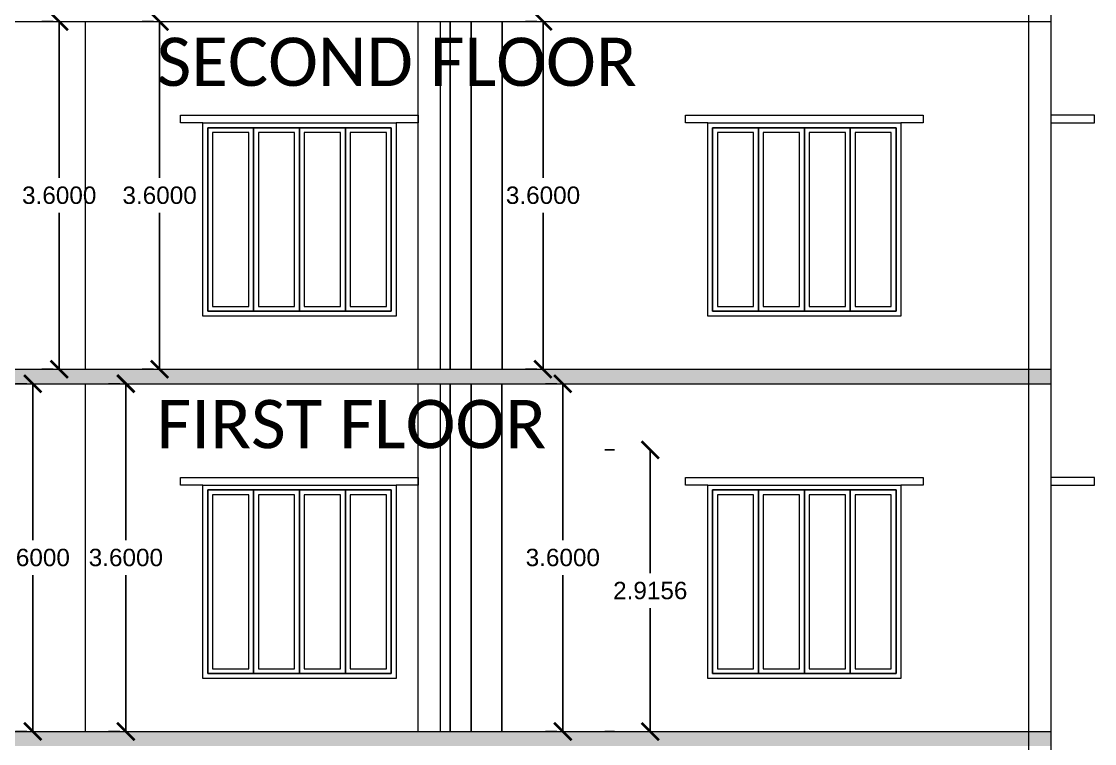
# Model space of a CAD drawing. Header units: metres. Extents: x -1560390 to -1560195, y 43232 to 43346.
# Drawn here: x -1560299.26 to -1560288.15, y 43310.71 to 43318.19 of the extents above; entities that cross this region are included whole.
import ezdxf

# ---------------------------------------------------------------- set-up
doc = ezdxf.new("R2010")
doc.units = ezdxf.units.M
doc.header["$LTSCALE"] = 750
doc.header["$MEASUREMENT"] = 0
doc.header["$PDMODE"] = 35
doc.header["$PDSIZE"] = 50
doc.linetypes.add('DOT2', pattern=[0.125, 0, -0.125])
doc.linetypes.add('PHANTOM2', pattern=[1.25, 0.625, -0.125, 0.125, -0.125, 0.125, -0.125])
doc.layers.get('0').update_dxf_attribs({"lineweight": 5})
doc.layers.get('Defpoints').update_dxf_attribs({"lineweight": 0})
for name, color, linetype in [('BLK_1_FLR_1_REGULAR_ROOM_1', 117, 'Continuous'), ('BLK_1_FLR_1_REGULAR_ROOM_2', 117, 'Continuous'), ('BLK_1_FLR_1_REGULAR_ROOM_3', 117, 'Continuous'), ('BLK_1_FLR_1_WC_BATH_HT', 223, 'Continuous'), ('BLK_1_FLR_2_REGULAR_ROOM_1', 117, 'Continuous'), ('BLK_1_FLR_2_REGULAR_ROOM_2', 117, 'Continuous'), ('BLK_1_FLR_2_REGULAR_ROOM_3', 117, 'Continuous')]:
    doc.layers.add(name, color=color, linetype=linetype)
doc.styles.add('ANAND', font='times.ttf')
doc.styles.get("Standard").update_dxf_attribs({"font": 'arial.ttf'})
doc.dimstyles.get("Standard").update_dxf_attribs({"dimtxt": 0.18, "dimasz": 0.18, "dimexe": 0.18, "dimexo": 0.0625, "dimgap": 0.09, "dimtad": 1, "dimtih": 1, "dimtoh": 1, "dimdec": 4, "dimzin": 0, "dimdsep": 46, "dimtxsty": 'Standard', "dimblk": 'ARCHTICK', "dimcen": 0.09, "dimadec": 0, "dimazin": 0, "dimtfac": 1, "dimtdec": 4, "dimtofl": 0, "dimtmove": 0, "dimatfit": 3, "dimldrblk": 'ARCHTICK', "dimfxl": 0, "dimtolj": 1, "dimtzin": 0, "dimarcsym": 0})
doc.dimstyles.new('STANDARD$0', dxfattribs={"dimtxt": 0.25, "dimasz": 0.1, "dimexe": 2, "dimexo": 2, "dimgap": 0, "dimtad": 0, "dimzin": 0, "dimdsep": 46, "dimtxsty": 'ANAND', "dimcen": 0.0625, "dimdle": 2.5, "dimse1": 1, "dimse2": 1, "dimclrd": 2, "dimclre": 9, "dimadec": 0, "dimazin": 0, "dimtfac": 1, "dimtix": 1, "dimtofl": 0, "dimtmove": 2, "dimatfit": 3, "dimldrblk": 'OBLIQUE', "dimfxl": 0, "dimtolj": 1, "dimtzin": 0, "dimarcsym": 0})

# ---------------------------------------------------------------- blocks, each defined once
blk = doc.blocks.new('_ArchTick')
at = {"color": 0, "linetype": 'ByBlock', "const_width": 0.15}
blk.add_lwpolyline([(-0.5, -0.5), (0.5, 0.5)], dxfattribs=at)
blk = doc.blocks.new('*D600')
at = {"layer": 'BLK_1_FLR_1_REGULAR_ROOM_1', "color": 0, "lineweight": -2}
for p, q in [((-1560293.721, 43314.436), (-1560293.838, 43314.436)), ((-1560293.658, 43314.436), (-1560293.658, 43312.818)), ((-1560293.658, 43310.836), (-1560293.658, 43312.454)), ((-1560293.721, 43310.836), (-1560293.838, 43310.836))]:
    blk.add_line(p, q, dxfattribs=at)
at = {"layer": 'Defpoints', "color": 0}
for p in [(-1560293.658, 43314.436), (-1560293.658, 43314.436), (-1560293.658, 43310.836)]:
    blk.add_point(p, dxfattribs=at)
at = {"layer": 'BLK_1_FLR_1_REGULAR_ROOM_1', "color": 0, "lineweight": -2, "xscale": 0.18, "yscale": 0.18, "zscale": 0.18}
for p, rotation in [((-1560293.658, 43314.436), 90), ((-1560293.658, 43310.836), 270)]:
    blk.add_blockref('_ArchTick', p, dxfattribs=dict(at, rotation=rotation))
at = {"layer": 'BLK_1_FLR_1_REGULAR_ROOM_1', "color": 0, "insert": (-1560293.658, 43312.636), "char_height": 0.18, "attachment_point": 5}
blk.add_mtext('\\A1;3.6000', dxfattribs=at)
blk = doc.blocks.new('*D635')
at = {"layer": 'BLK_1_FLR_2_REGULAR_ROOM_1', "color": 0, "lineweight": -2}
for p, q in [((-1560293.926, 43318.186), (-1560294.043, 43318.186)), ((-1560293.863, 43318.186), (-1560293.863, 43316.568)), ((-1560293.863, 43314.586), (-1560293.863, 43316.204)), ((-1560293.926, 43314.586), (-1560294.043, 43314.586))]:
    blk.add_line(p, q, dxfattribs=at)
at = {"layer": 'Defpoints', "color": 0}
for p in [(-1560293.863, 43318.186), (-1560293.863, 43318.186), (-1560293.863, 43314.586)]:
    blk.add_point(p, dxfattribs=at)
at = {"layer": 'BLK_1_FLR_2_REGULAR_ROOM_1', "color": 0, "lineweight": -2, "xscale": 0.18, "yscale": 0.18, "zscale": 0.18}
for p, rotation in [((-1560293.863, 43318.186), 90), ((-1560293.863, 43314.586), 270)]:
    blk.add_blockref('_ArchTick', p, dxfattribs=dict(at, rotation=rotation))
at = {"layer": 'BLK_1_FLR_2_REGULAR_ROOM_1', "color": 0, "insert": (-1560293.863, 43316.386), "char_height": 0.18, "attachment_point": 5}
blk.add_mtext('\\A1;3.6000', dxfattribs=at)
blk = doc.blocks.new('*D730')
at = {"layer": 'BLK_1_FLR_1_WC_BATH_HT', "color": 0, "linetype": 'DOT2', "lineweight": -2}
for p, q in [((-1560293.223, 43313.751), (-1560292.573, 43313.751)), ((-1560293.223, 43310.836), (-1560292.573, 43310.836))]:
    blk.add_line(p, q, dxfattribs=at)
at = {"layer": 'BLK_1_FLR_1_WC_BATH_HT', "color": 0, "linetype": 'PHANTOM2', "lineweight": -2}
for p, q in [((-1560292.753, 43313.751), (-1560292.753, 43312.476)), ((-1560292.753, 43310.836), (-1560292.753, 43312.112))]:
    blk.add_line(p, q, dxfattribs=at)
at = {"layer": 'Defpoints', "color": 0}
for p in [(-1560293.286, 43313.751), (-1560292.753, 43313.751), (-1560293.286, 43310.836)]:
    blk.add_point(p, dxfattribs=at)
at = {"layer": 'BLK_1_FLR_1_WC_BATH_HT', "color": 0, "lineweight": -2, "xscale": 0.18, "yscale": 0.18, "zscale": 0.18}
for p, rotation in [((-1560292.753, 43313.751), 90), ((-1560292.753, 43310.836), 270)]:
    blk.add_blockref('_ArchTick', p, dxfattribs=dict(at, rotation=rotation))
at = {"layer": 'BLK_1_FLR_1_WC_BATH_HT', "color": 0, "insert": (-1560292.753, 43312.294), "char_height": 0.18, "attachment_point": 5}
blk.add_mtext('\\A1;2.9156', dxfattribs=at)
blk = doc.blocks.new('*D789')
at = {"layer": 'BLK_1_FLR_1_REGULAR_ROOM_2', "color": 0, "lineweight": -2}
for p, q in [((-1560298.244, 43314.436), (-1560298.361, 43314.436)), ((-1560298.181, 43314.436), (-1560298.181, 43312.818)), ((-1560298.181, 43310.836), (-1560298.181, 43312.454)), ((-1560298.244, 43310.836), (-1560298.361, 43310.836))]:
    blk.add_line(p, q, dxfattribs=at)
at = {"layer": 'Defpoints', "color": 0}
for p in [(-1560298.181, 43314.436), (-1560298.181, 43314.436), (-1560298.181, 43310.836)]:
    blk.add_point(p, dxfattribs=at)
at = {"layer": 'BLK_1_FLR_1_REGULAR_ROOM_2', "color": 0, "lineweight": -2, "xscale": 0.18, "yscale": 0.18, "zscale": 0.18}
for p, rotation in [((-1560298.181, 43314.436), 90), ((-1560298.181, 43310.836), 270)]:
    blk.add_blockref('_ArchTick', p, dxfattribs=dict(at, rotation=rotation))
at = {"layer": 'BLK_1_FLR_1_REGULAR_ROOM_2', "color": 0, "insert": (-1560298.181, 43312.636), "char_height": 0.18, "attachment_point": 5}
blk.add_mtext('\\A1;3.6000', dxfattribs=at)
blk = doc.blocks.new('*D790')
at = {"layer": 'BLK_1_FLR_1_REGULAR_ROOM_3', "color": 0, "lineweight": -2}
for p, q in [((-1560299.207, 43314.436), (-1560299.325, 43314.436)), ((-1560299.145, 43314.436), (-1560299.145, 43312.818)), ((-1560299.145, 43310.836), (-1560299.145, 43312.454)), ((-1560299.207, 43310.836), (-1560299.325, 43310.836))]:
    blk.add_line(p, q, dxfattribs=at)
at = {"layer": 'Defpoints', "color": 0}
for p in [(-1560299.145, 43314.436), (-1560299.145, 43314.436), (-1560299.145, 43310.836)]:
    blk.add_point(p, dxfattribs=at)
at = {"layer": 'BLK_1_FLR_1_REGULAR_ROOM_3', "color": 0, "lineweight": -2, "xscale": 0.18, "yscale": 0.18, "zscale": 0.18}
for p, rotation in [((-1560299.145, 43314.436), 90), ((-1560299.145, 43310.836), 270)]:
    blk.add_blockref('_ArchTick', p, dxfattribs=dict(at, rotation=rotation))
at = {"layer": 'BLK_1_FLR_1_REGULAR_ROOM_3', "color": 0, "insert": (-1560299.145, 43312.636), "char_height": 0.18, "attachment_point": 5}
blk.add_mtext('\\A1;3.6000', dxfattribs=at)
blk = doc.blocks.new('*D791')
at = {"layer": 'BLK_1_FLR_2_REGULAR_ROOM_2', "color": 0, "lineweight": -2}
for p, q in [((-1560297.894, 43318.186), (-1560298.012, 43318.186)), ((-1560297.832, 43318.186), (-1560297.832, 43316.568)), ((-1560297.832, 43314.586), (-1560297.832, 43316.204)), ((-1560297.894, 43314.586), (-1560298.012, 43314.586))]:
    blk.add_line(p, q, dxfattribs=at)
at = {"layer": 'Defpoints', "color": 0}
for p in [(-1560297.832, 43318.186), (-1560297.832, 43318.186), (-1560297.832, 43314.586)]:
    blk.add_point(p, dxfattribs=at)
at = {"layer": 'BLK_1_FLR_2_REGULAR_ROOM_2', "color": 0, "lineweight": -2, "xscale": 0.18, "yscale": 0.18, "zscale": 0.18}
for p, rotation in [((-1560297.832, 43318.186), 90), ((-1560297.832, 43314.586), 270)]:
    blk.add_blockref('_ArchTick', p, dxfattribs=dict(at, rotation=rotation))
at = {"layer": 'BLK_1_FLR_2_REGULAR_ROOM_2', "color": 0, "insert": (-1560297.832, 43316.386), "char_height": 0.18, "attachment_point": 5}
blk.add_mtext('\\A1;3.6000', dxfattribs=at)
blk = doc.blocks.new('*D792')
at = {"layer": 'BLK_1_FLR_2_REGULAR_ROOM_3', "color": 0, "lineweight": -2}
for p, q in [((-1560298.933, 43318.186), (-1560299.051, 43318.186)), ((-1560298.871, 43318.186), (-1560298.871, 43316.568)), ((-1560298.871, 43314.586), (-1560298.871, 43316.204)), ((-1560298.933, 43314.586), (-1560299.051, 43314.586))]:
    blk.add_line(p, q, dxfattribs=at)
at = {"layer": 'Defpoints', "color": 0}
for p in [(-1560298.871, 43318.186), (-1560298.871, 43318.186), (-1560298.871, 43314.586)]:
    blk.add_point(p, dxfattribs=at)
at = {"layer": 'BLK_1_FLR_2_REGULAR_ROOM_3', "color": 0, "lineweight": -2, "xscale": 0.18, "yscale": 0.18, "zscale": 0.18}
for p, rotation in [((-1560298.871, 43318.186), 90), ((-1560298.871, 43314.586), 270)]:
    blk.add_blockref('_ArchTick', p, dxfattribs=dict(at, rotation=rotation))
at = {"layer": 'BLK_1_FLR_2_REGULAR_ROOM_3', "color": 0, "insert": (-1560298.871, 43316.386), "char_height": 0.18, "attachment_point": 5}
blk.add_mtext('\\A1;3.6000', dxfattribs=at)

msp = doc.modelspace()

# ---------------------------------------------------------------- hatches: boundary and pattern name
at = {"lineweight": 5, "ltscale": 0.05}
h = msp.add_hatch(dxfattribs=at)
h.set_pattern_fill('AR-CONC', color=256, scale=0.000913043)
h.set_pattern_definition([(50, (-1562825.67374, 41707.10015), (0.166342524, -0.014553078), [0.017393478, -0.191328261]), (355, (-1562825.67374, 41707.10015), (-0.032178776, 0.174443207), [0.013914783, -0.153063142]), (100.451445, (-1562825.65988, 41707.09893), (0.134163747, 0.159890121), [0.014782182, -0.162604136]), (46.1842, (-1562825.67374, 41707.14653), (0.24750695, -0.038386473), [0.026090217, -0.286992391]), (96.635558, (-1562825.65312, 41707.14333), (0.216760296, 0.22591081), [0.022173282, -0.243906425]), (351.184151, (-1562825.67374, 41707.14653), (0.216760296, 0.22591081), [0.020872144, -0.229593668]), (21, (-1562825.65055, 41707.13493), (0.138430531, -0.093372572), [0.017393478, -0.191328261]), (326, (-1562825.65055, 41707.13493), (0.056427939, 0.168171621), [0.013914783, -0.153062609]), (71.451445, (-1562825.63901, 41707.12715), (0.19485847, 0.07479905), [0.014782182, -0.162603856]), (37.5, (-1562825.67374, 41707.100146), (0.002820029, 0.0772024268), [0, -0.1512073043, 0, -0.155381739, 0, -0.1536423913]), (7.5, (-1562825.67374, 41707.100146), (0.061009257, 0.0914692205), [0, -0.0885907826, 0, -0.1477286087, 0, -0.0585580435]), (327.5, (-1562825.72546, 41707.100146), (0.1238001086, -0.0052305923), [0, -0.057978261, 0, -0.180892174, 0, -0.24003]), (317.5, (-1562825.74865, 41707.10015), (0.135248383, 0.023215492), [0, -0.075371739, 0, -0.1201309565, 0, -0.170456087])])
h.paths.add_polyline_path([(-1560288.60418, 43314.43589), (-1560288.60418, 43314.58589), (-1560303.05767, 43314.58589), (-1560303.05767, 43314.43589)])
h = msp.add_hatch(dxfattribs=at)
h.set_pattern_fill('AR-CONC', color=256, scale=0.000913043)
h.set_pattern_definition([(50, (-1562825.67374, 41703.35014), (0.166342524, -0.014553078), [0.017393478, -0.191328261]), (355, (-1562825.67374, 41703.35014), (-0.032178776, 0.174443207), [0.013914783, -0.153063142]), (100.451445, (-1562825.65988, 41703.34893), (0.134163747, 0.159890121), [0.014782182, -0.162604136]), (46.1842, (-1562825.67374, 41703.39653), (0.24750695, -0.038386473), [0.026090217, -0.286992391]), (96.635558, (-1562825.65312, 41703.39333), (0.216760296, 0.22591081), [0.022173282, -0.243906425]), (351.184151, (-1562825.67374, 41703.39653), (0.216760296, 0.22591081), [0.020872144, -0.229593668]), (21, (-1562825.65055, 41703.38493), (0.138430531, -0.093372572), [0.017393478, -0.191328261]), (326, (-1562825.65055, 41703.38493), (0.056427939, 0.168171621), [0.013914783, -0.153062609]), (71.451445, (-1562825.63901, 41703.37715), (0.19485847, 0.07479905), [0.014782182, -0.162603856]), (37.5, (-1562825.67374, 41703.350145), (0.002820029, 0.0772024268), [0, -0.1512073043, 0, -0.155381739, 0, -0.1536423913]), (7.5, (-1562825.67374, 41703.350145), (0.061009257, 0.0914692205), [0, -0.0885907826, 0, -0.1477286087, 0, -0.0585580435]), (327.5, (-1562825.72546, 41703.350145), (0.1238001086, -0.0052305923), [0, -0.057978261, 0, -0.180892174, 0, -0.24003]), (317.5, (-1562825.74865, 41703.35014), (0.135248383, 0.023215492), [0, -0.075371739, 0, -0.1201309565, 0, -0.170456087])])
h.paths.add_polyline_path([(-1560288.60418, 43310.68589), (-1560288.60418, 43310.83589), (-1560303.05767, 43310.83589), (-1560303.05767, 43310.68589)])

# ---------------------------------------------------------------- linework, layer by layer
for p, q in [((-1560288.83418, 43314.58589), (-1560288.83418, 43318.33589)), ((-1560288.60418, 43314.58589), (-1560288.60418, 43318.33589)), ((-1560298.59759, 43314.58589), (-1560298.59759, 43318.18589)), ((-1560295.15418, 43314.58589), (-1560295.15418, 43318.1845)), ((-1560294.92418, 43314.58589), (-1560294.92418, 43318.1845)), ((-1560288.15418, 43317.21589), (-1560288.60418, 43317.21589)), ((-1560288.15418, 43317.13589), (-1560288.15418, 43317.21589)), ((-1560288.60418, 43317.13589), (-1560288.15418, 43317.13589)), ((-1560296.85918, 43317.08589), (-1560296.85918, 43315.18589)), ((-1560296.38418, 43317.08589), (-1560296.38418, 43315.18589)), ((-1560295.90918, 43317.08589), (-1560295.90918, 43315.18589)), ((-1560291.63267, 43317.08589), (-1560291.63267, 43315.18589)), ((-1560291.15767, 43317.08589), (-1560291.15767, 43315.18589)), ((-1560290.68267, 43317.08589), (-1560290.68267, 43315.18589)), ((-1560288.83418, 43310.83589), (-1560288.83418, 43314.58589)), ((-1560288.60418, 43310.83589), (-1560288.60418, 43314.58589)), ((-1560298.59759, 43310.83589), (-1560298.59759, 43314.43589)), ((-1560295.15418, 43310.83589), (-1560295.15418, 43314.4345)), ((-1560294.92418, 43310.83589), (-1560294.92418, 43314.4345)), ((-1560288.15418, 43313.46589), (-1560288.60418, 43313.46589)), ((-1560288.15418, 43313.38589), (-1560288.15418, 43313.46589)), ((-1560296.85918, 43313.33589), (-1560296.85918, 43311.43589)), ((-1560296.38418, 43313.33589), (-1560296.38418, 43311.43589)), ((-1560295.90918, 43313.33589), (-1560295.90918, 43311.43589)), ((-1560291.63267, 43313.33589), (-1560291.63267, 43311.43589)), ((-1560291.15767, 43313.33589), (-1560291.15767, 43311.43589)), ((-1560290.68267, 43313.33589), (-1560290.68267, 43311.43589)), ((-1560288.60418, 43313.38589), (-1560288.15418, 43313.38589)), ((-1560288.83418, 43307.94589), (-1560288.83418, 43310.83589)), ((-1560288.60418, 43307.94589), (-1560288.60418, 43310.83589))]:
    msp.add_line(p, q)
at = {"lineweight": 5}
for p, q in [((-1560303.05767, 43318.18589), (-1560288.60418, 43318.18589)), ((-1560303.05767, 43318.18589), (-1560288.60418, 43318.18589)), ((-1560303.05767, 43314.58589), (-1560288.60418, 43314.58589)), ((-1560303.05767, 43314.43589), (-1560288.60418, 43314.43589)), ((-1560303.05767, 43314.43589), (-1560288.60418, 43314.43589)), ((-1560303.05767, 43310.83589), (-1560288.70134, 43310.83589)), ((-1560303.05767, 43310.83589), (-1560288.60418, 43310.83589))]:
    msp.add_line(p, q, dxfattribs=at)
for points in [[(-1560297.38418, 43317.13589), (-1560297.61418, 43317.13589), (-1560297.61418, 43317.21589), (-1560295.15418, 43317.21589), (-1560295.15418, 43317.13589), (-1560295.38418, 43317.13589)], [(-1560292.15767, 43317.13589), (-1560292.38767, 43317.13589), (-1560292.38767, 43317.21589), (-1560289.92767, 43317.21589), (-1560289.92767, 43317.13589), (-1560290.15767, 43317.13589)], [(-1560297.38418, 43317.13589), (-1560295.38418, 43317.13589), (-1560295.38418, 43315.13589), (-1560297.38418, 43315.13589), (-1560297.38418, 43317.13589)], [(-1560292.15767, 43317.13589), (-1560290.15767, 43317.13589), (-1560290.15767, 43315.13589), (-1560292.15767, 43315.13589), (-1560292.15767, 43317.13589)], [(-1560297.38418, 43313.38589), (-1560297.61418, 43313.38589), (-1560297.61418, 43313.46589), (-1560295.15418, 43313.46589), (-1560295.15418, 43313.38589), (-1560295.38418, 43313.38589)], [(-1560292.15767, 43313.38589), (-1560292.38767, 43313.38589), (-1560292.38767, 43313.46589), (-1560289.92767, 43313.46589), (-1560289.92767, 43313.38589), (-1560290.15767, 43313.38589)], [(-1560297.38418, 43313.38589), (-1560295.38418, 43313.38589), (-1560295.38418, 43311.38589), (-1560297.38418, 43311.38589), (-1560297.38418, 43313.38589)], [(-1560292.15767, 43313.38589), (-1560290.15767, 43313.38589), (-1560290.15767, 43311.38589), (-1560292.15767, 43311.38589), (-1560292.15767, 43313.38589)]]:
    msp.add_lwpolyline(points)
for points in [[(-1560297.33418, 43317.08589), (-1560295.43418, 43317.08589), (-1560295.43418, 43315.18589), (-1560297.33418, 43315.18589)], [(-1560297.33418, 43317.08589), (-1560295.43418, 43317.08589), (-1560295.43418, 43315.18589), (-1560297.33418, 43315.18589)], [(-1560296.85918, 43317.08589), (-1560297.33418, 43317.08589), (-1560297.33418, 43315.18589), (-1560296.85918, 43315.18589)], [(-1560296.90918, 43317.03589), (-1560297.28418, 43317.03589), (-1560297.28418, 43315.23589), (-1560296.90918, 43315.23589)], [(-1560296.38418, 43317.08589), (-1560296.85918, 43317.08589), (-1560296.85918, 43315.18589), (-1560296.38418, 43315.18589)], [(-1560296.43418, 43317.03589), (-1560296.80918, 43317.03589), (-1560296.80918, 43315.23589), (-1560296.43418, 43315.23589)], [(-1560295.90918, 43317.08589), (-1560296.38418, 43317.08589), (-1560296.38418, 43315.18589), (-1560295.90918, 43315.18589)], [(-1560295.95918, 43317.03589), (-1560296.33418, 43317.03589), (-1560296.33418, 43315.23589), (-1560295.95918, 43315.23589)], [(-1560295.43418, 43317.08589), (-1560295.90918, 43317.08589), (-1560295.90918, 43315.18589), (-1560295.43418, 43315.18589)], [(-1560295.48418, 43317.03589), (-1560295.85918, 43317.03589), (-1560295.85918, 43315.23589), (-1560295.48418, 43315.23589)], [(-1560292.10767, 43317.08589), (-1560290.20767, 43317.08589), (-1560290.20767, 43315.18589), (-1560292.10767, 43315.18589)], [(-1560292.10767, 43317.08589), (-1560290.20767, 43317.08589), (-1560290.20767, 43315.18589), (-1560292.10767, 43315.18589)], [(-1560291.63267, 43317.08589), (-1560292.10767, 43317.08589), (-1560292.10767, 43315.18589), (-1560291.63267, 43315.18589)], [(-1560291.68267, 43317.03589), (-1560292.05767, 43317.03589), (-1560292.05767, 43315.23589), (-1560291.68267, 43315.23589)], [(-1560291.15767, 43317.08589), (-1560291.63267, 43317.08589), (-1560291.63267, 43315.18589), (-1560291.15767, 43315.18589)], [(-1560291.20767, 43317.03589), (-1560291.58267, 43317.03589), (-1560291.58267, 43315.23589), (-1560291.20767, 43315.23589)], [(-1560290.68267, 43317.08589), (-1560291.15767, 43317.08589), (-1560291.15767, 43315.18589), (-1560290.68267, 43315.18589)], [(-1560290.73267, 43317.03589), (-1560291.10767, 43317.03589), (-1560291.10767, 43315.23589), (-1560290.73267, 43315.23589)], [(-1560290.20767, 43317.08589), (-1560290.68267, 43317.08589), (-1560290.68267, 43315.18589), (-1560290.20767, 43315.18589)], [(-1560290.25767, 43317.03589), (-1560290.63267, 43317.03589), (-1560290.63267, 43315.23589), (-1560290.25767, 43315.23589)], [(-1560297.33418, 43313.33589), (-1560295.43418, 43313.33589), (-1560295.43418, 43311.43589), (-1560297.33418, 43311.43589)], [(-1560297.33418, 43313.33589), (-1560295.43418, 43313.33589), (-1560295.43418, 43311.43589), (-1560297.33418, 43311.43589)], [(-1560296.85918, 43313.33589), (-1560297.33418, 43313.33589), (-1560297.33418, 43311.43589), (-1560296.85918, 43311.43589)], [(-1560296.38418, 43313.33589), (-1560296.85918, 43313.33589), (-1560296.85918, 43311.43589), (-1560296.38418, 43311.43589)], [(-1560295.90918, 43313.33589), (-1560296.38418, 43313.33589), (-1560296.38418, 43311.43589), (-1560295.90918, 43311.43589)], [(-1560295.43418, 43313.33589), (-1560295.90918, 43313.33589), (-1560295.90918, 43311.43589), (-1560295.43418, 43311.43589)], [(-1560292.10767, 43313.33589), (-1560290.20767, 43313.33589), (-1560290.20767, 43311.43589), (-1560292.10767, 43311.43589)], [(-1560292.10767, 43313.33589), (-1560290.20767, 43313.33589), (-1560290.20767, 43311.43589), (-1560292.10767, 43311.43589)], [(-1560291.63267, 43313.33589), (-1560292.10767, 43313.33589), (-1560292.10767, 43311.43589), (-1560291.63267, 43311.43589)], [(-1560291.15767, 43313.33589), (-1560291.63267, 43313.33589), (-1560291.63267, 43311.43589), (-1560291.15767, 43311.43589)], [(-1560290.68267, 43313.33589), (-1560291.15767, 43313.33589), (-1560291.15767, 43311.43589), (-1560290.68267, 43311.43589)], [(-1560290.20767, 43313.33589), (-1560290.68267, 43313.33589), (-1560290.68267, 43311.43589), (-1560290.20767, 43311.43589)], [(-1560296.90918, 43313.28589), (-1560297.28418, 43313.28589), (-1560297.28418, 43311.48589), (-1560296.90918, 43311.48589)], [(-1560296.43418, 43313.28589), (-1560296.80918, 43313.28589), (-1560296.80918, 43311.48589), (-1560296.43418, 43311.48589)], [(-1560295.95918, 43313.28589), (-1560296.33418, 43313.28589), (-1560296.33418, 43311.48589), (-1560295.95918, 43311.48589)], [(-1560295.48418, 43313.28589), (-1560295.85918, 43313.28589), (-1560295.85918, 43311.48589), (-1560295.48418, 43311.48589)], [(-1560291.68267, 43313.28589), (-1560292.05767, 43313.28589), (-1560292.05767, 43311.48589), (-1560291.68267, 43311.48589)], [(-1560291.20767, 43313.28589), (-1560291.58267, 43313.28589), (-1560291.58267, 43311.48589), (-1560291.20767, 43311.48589)], [(-1560290.73267, 43313.28589), (-1560291.10767, 43313.28589), (-1560291.10767, 43311.48589), (-1560290.73267, 43311.48589)], [(-1560290.25767, 43313.28589), (-1560290.63267, 43313.28589), (-1560290.63267, 43311.48589), (-1560290.25767, 43311.48589)]]:
    msp.add_lwpolyline(points, close=True)
at = {"layer": 'BLK_1_FLR_1_REGULAR_ROOM_1', "color": 2}
msp.add_lwpolyline([(-1560294.29055, 43310.83589), (-1560294.29055, 43314.43589)], dxfattribs=at)
at = {"layer": 'BLK_1_FLR_1_REGULAR_ROOM_2', "color": 2}
msp.add_lwpolyline([(-1560294.60521, 43310.83589), (-1560294.60521, 43314.43589)], dxfattribs=at)
at = {"layer": 'BLK_1_FLR_1_REGULAR_ROOM_3', "color": 2}
msp.add_lwpolyline([(-1560294.82295, 43310.83589), (-1560294.82295, 43314.43589)], dxfattribs=at)
at = {"layer": 'BLK_1_FLR_2_REGULAR_ROOM_1', "color": 2}
msp.add_lwpolyline([(-1560294.28747, 43314.58589), (-1560294.28747, 43318.18589)], dxfattribs=at)
at = {"layer": 'BLK_1_FLR_2_REGULAR_ROOM_2', "color": 2}
msp.add_lwpolyline([(-1560294.60568, 43314.58589), (-1560294.60568, 43318.18589)], dxfattribs=at)
at = {"layer": 'BLK_1_FLR_2_REGULAR_ROOM_3', "color": 2}
msp.add_lwpolyline([(-1560294.82315, 43314.58589), (-1560294.82315, 43318.18589)], dxfattribs=at)

# ---------------------------------------------------------------- texts
at = {"lineweight": 5, "char_height": 0.5, "width": 28.0102954, "attachment_point": 1}
for s, insert in [('\\A1;{\\fCalibri|b0|i0|c0|p34;\\C256;SECOND FLOOR}', (-1560297.86249, 43318.01783)), ('\\A1;{\\fCalibri|b0|i0|c0|p34;\\C256;FIRST FLOOR}', (-1560297.86249, 43314.26783))]:
    msp.add_mtext(s, dxfattribs=dict(at, insert=insert))

# ---------------------------------------------------------------- dimensions: what is measured, and where the dimension line sits
at = {"layer": 'BLK_1_FLR_1_REGULAR_ROOM_1', "color": 2}
dim = msp.add_aligned_dim(p1=(-1560293.65807, 43310.83589), p2=(-1560293.65807, 43314.43589), distance=0, dimstyle='STANDARD$0', override={"dimtxt": 0.18, "dimasz": 0.18, "dimexe": 0.18, "dimexo": 0.0625, "dimgap": 0.09, "dimtad": 1, "dimtih": 1, "dimtoh": 1, "dimdec": 4, "dimtxsty": 'Standard', "dimblk": 'ArchTick', "dimcen": 0.09, "dimdle": 0, "dimse1": 0, "dimse2": 0, "dimclrd": 0, "dimclre": 0, "dimtdec": 4, "dimtix": 0, "dimtmove": 1, "dimldrblk": 'ArchTick', "dimfxl": 5}, dxfattribs=at)
dim.commit()
dim.dimension.update_dxf_attribs({"geometry": '*D600', "text_midpoint": (-1560293.65807, 43312.63589)})
at = {"layer": 'BLK_1_FLR_1_REGULAR_ROOM_2', "color": 2}
dim = msp.add_aligned_dim(p1=(-1560298.18114, 43310.83589), p2=(-1560298.18114, 43314.43589), distance=0, dimstyle='STANDARD$0', override={"dimtxt": 0.18, "dimasz": 0.18, "dimexe": 0.18, "dimexo": 0.0625, "dimgap": 0.09, "dimtad": 1, "dimtih": 1, "dimtoh": 1, "dimdec": 4, "dimtxsty": 'Standard', "dimblk": 'ArchTick', "dimcen": 0.09, "dimdle": 0, "dimse1": 0, "dimse2": 0, "dimclrd": 0, "dimclre": 0, "dimtdec": 4, "dimtix": 0, "dimtmove": 1, "dimldrblk": 'ArchTick', "dimfxl": 5}, dxfattribs=at)
dim.commit()
dim.dimension.update_dxf_attribs({"geometry": '*D789', "text_midpoint": (-1560298.18114, 43312.63589)})
at = {"layer": 'BLK_1_FLR_1_REGULAR_ROOM_3', "color": 2}
dim = msp.add_aligned_dim(p1=(-1560299.14467, 43310.83589), p2=(-1560299.14467, 43314.43589), distance=0, dimstyle='STANDARD$0', override={"dimtxt": 0.18, "dimasz": 0.18, "dimexe": 0.18, "dimexo": 0.0625, "dimgap": 0.09, "dimtad": 1, "dimtih": 1, "dimtoh": 1, "dimdec": 4, "dimtxsty": 'Standard', "dimblk": 'ArchTick', "dimcen": 0.09, "dimdle": 0, "dimse1": 0, "dimse2": 0, "dimclrd": 0, "dimclre": 0, "dimtdec": 4, "dimtix": 0, "dimtmove": 1, "dimldrblk": 'ArchTick', "dimfxl": 5}, dxfattribs=at)
dim.commit()
dim.dimension.update_dxf_attribs({"geometry": '*D790', "text_midpoint": (-1560299.14467, 43312.63589)})
at = {"layer": 'BLK_1_FLR_1_WC_BATH_HT'}
dim = msp.add_linear_dim(base=(-1560292.75346, 43313.75145), p1=(-1560293.28585, 43310.83589), p2=(-1560293.28585, 43313.75145), angle=90, dimstyle='Standard', override={"dimfxl": 0, "dimarcsym": 2}, dxfattribs=at)
dim.commit()
dim.dimension.update_dxf_attribs({"geometry": '*D730', "text_midpoint": (-1560292.75346, 43312.29367)})
at = {"layer": 'BLK_1_FLR_2_REGULAR_ROOM_1', "color": 2}
dim = msp.add_aligned_dim(p1=(-1560293.86311, 43314.58589), p2=(-1560293.86311, 43318.18589), distance=0, dimstyle='STANDARD$0', override={"dimtxt": 0.18, "dimasz": 0.18, "dimexe": 0.18, "dimexo": 0.0625, "dimgap": 0.09, "dimtad": 1, "dimtih": 1, "dimtoh": 1, "dimdec": 4, "dimtxsty": 'Standard', "dimblk": 'ArchTick', "dimcen": 0.09, "dimdle": 0, "dimse1": 0, "dimse2": 0, "dimclrd": 0, "dimclre": 0, "dimtdec": 4, "dimtix": 0, "dimtmove": 1, "dimldrblk": 'ArchTick', "dimfxl": 5}, dxfattribs=at)
dim.commit()
dim.dimension.update_dxf_attribs({"geometry": '*D635', "text_midpoint": (-1560293.86311, 43316.38589)})
at = {"layer": 'BLK_1_FLR_2_REGULAR_ROOM_2', "color": 2}
dim = msp.add_aligned_dim(p1=(-1560297.83155, 43314.58589), p2=(-1560297.83155, 43318.18589), distance=0, dimstyle='STANDARD$0', override={"dimtxt": 0.18, "dimasz": 0.18, "dimexe": 0.18, "dimexo": 0.0625, "dimgap": 0.09, "dimtad": 1, "dimtih": 1, "dimtoh": 1, "dimdec": 4, "dimtxsty": 'Standard', "dimblk": 'ArchTick', "dimcen": 0.09, "dimdle": 0, "dimse1": 0, "dimse2": 0, "dimclrd": 0, "dimclre": 0, "dimtdec": 4, "dimtix": 0, "dimtmove": 1, "dimldrblk": 'ArchTick', "dimfxl": 5}, dxfattribs=at)
dim.commit()
dim.dimension.update_dxf_attribs({"geometry": '*D791', "text_midpoint": (-1560297.83155, 43316.38589)})
at = {"layer": 'BLK_1_FLR_2_REGULAR_ROOM_3', "color": 2}
dim = msp.add_aligned_dim(p1=(-1560298.87094, 43314.58589), p2=(-1560298.87094, 43318.18589), distance=0, dimstyle='STANDARD$0', override={"dimtxt": 0.18, "dimasz": 0.18, "dimexe": 0.18, "dimexo": 0.0625, "dimgap": 0.09, "dimtad": 1, "dimtih": 1, "dimtoh": 1, "dimdec": 4, "dimtxsty": 'Standard', "dimblk": 'ArchTick', "dimcen": 0.09, "dimdle": 0, "dimse1": 0, "dimse2": 0, "dimclrd": 0, "dimclre": 0, "dimtdec": 4, "dimtix": 0, "dimtmove": 1, "dimldrblk": 'ArchTick', "dimfxl": 5}, dxfattribs=at)
dim.commit()
dim.dimension.update_dxf_attribs({"geometry": '*D792', "text_midpoint": (-1560298.87094, 43316.38589)})

doc.saveas('drawing.dxf')
